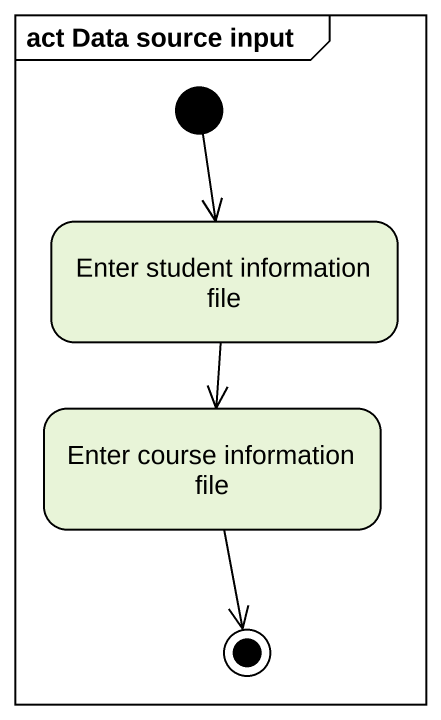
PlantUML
@startuml
mainframe act Data source input
hide empty description
state "Enter student information file" as Enter_student_information
state "Enter course information file" as Enter_course_information
[*] --> Enter_student_information
Enter_student_information --> Enter_course_information
Enter_course_information --> [*]
@enduml
